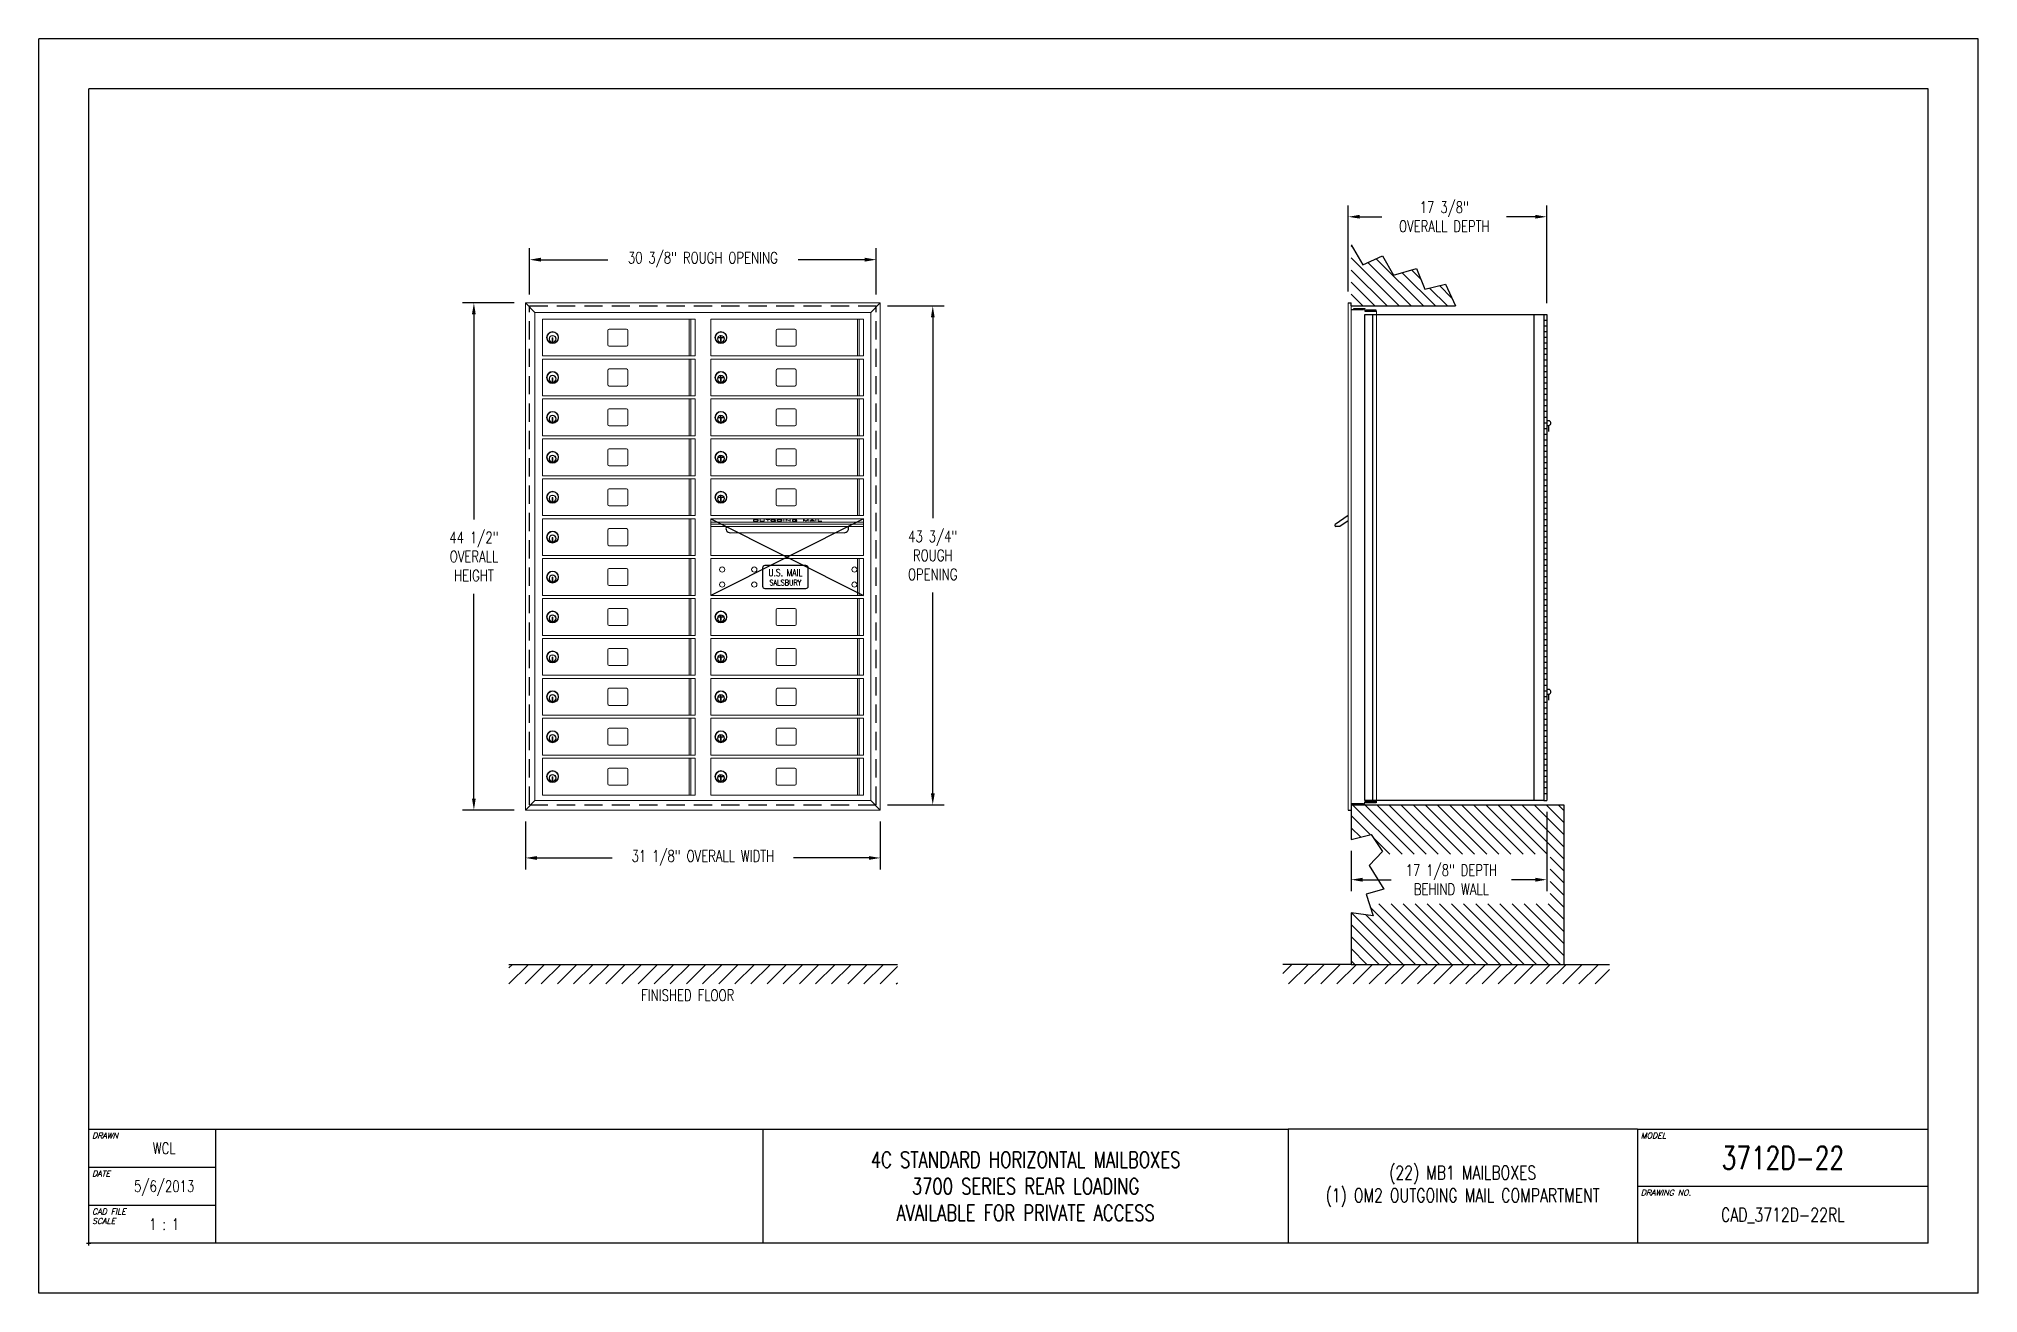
# Model space of a CAD drawing. Header units: inches. Extents: x 0 to 170, y 0 to 110.
import ezdxf
from ezdxf.enums import TextEntityAlignment as Align

# ---------------------------------------------------------------- set-up
doc = ezdxf.new("R2010")
doc.units = ezdxf.units.IN
doc.header["$MEASUREMENT"] = 0
doc.header["$PDMODE"] = 2
doc.header["$PDSIZE"] = 0.2
doc.linetypes.add('HIDDEN', pattern=[0.075, 0.05, -0.025])
doc.styles.add('Simplex Italic', font='SIMPLEX.shx', dxfattribs={"oblique": 15, "height": 3})
doc.styles.add('SQUASHED', font='simplex.shx', dxfattribs={"width": 4})
doc.styles.get("Standard").update_dxf_attribs({"font": 'simplex.shx', "width": 0.75})
doc.dimstyles.get("Standard").update_dxf_attribs({"dimtxt": 1, "dimasz": 1, "dimexe": 1, "dimexo": 1, "dimgap": 1, "dimtad": 0, "dimtih": 1, "dimtoh": 1, "dimdec": 3, "dimzin": 0, "dimdsep": 46, "dimlunit": 5, "dimtxsty": 'Standard', "dimcen": 0, "dimadec": 0, "dimazin": 0, "dimtfac": 1, "dimtdec": 3, "dimtofl": 0, "dimtmove": 0, "dimatfit": 3, "dimfxl": 1, "dimfrac": 2, "dimtolj": 1, "dimtzin": 0, "dimarcsym": 0})

# ---------------------------------------------------------------- blocks, each defined once
blk = doc.blocks.new('*D11')
at = {"color": 0, "lineweight": -2, "transparency": 16777216}
for p, q in [((132.18, 42.2), (132.18, 35.26)), ((115.04, 38.78), (115.04, 35.26)), ((116.04, 36.26), (118.53, 36.26)), ((131.18, 36.26), (129.1, 36.26))]:
    blk.add_line(p, q, dxfattribs=at)
at = {"color": 0, "lineweight": -3, "transparency": 16777216}
for points in [[(116.04, 36.43), (116.04, 36.09), (115.04, 36.26)], [(131.18, 36.43), (131.18, 36.09), (132.18, 36.26)]]:
    blk.add_solid(points, dxfattribs=at)
at = {"layer": 'Defpoints', "color": 0, "lineweight": -3, "transparency": 16777216}
for p in [(132.18, 43.2), (115.04, 39.78), (132.18, 36.26)]:
    blk.add_point(p, dxfattribs=at)
at = {"color": 0, "lineweight": -3, "transparency": 16777216, "insert": (123.82, 36.26), "char_height": 1, "attachment_point": 5}
blk.add_mtext('\\A1;17 1/8" DEPTH\\PBEHIND WALL', dxfattribs=at)
blk = doc.blocks.new('*D12')
at = {"color": 0, "lineweight": -2, "transparency": 16777216}
for p, q in [((114.78, 87.84), (114.78, 95.39)), ((132.18, 86.83), (132.18, 95.39)), ((115.78, 94.39), (117.73, 94.39)), ((131.18, 94.39), (128.66, 94.39))]:
    blk.add_line(p, q, dxfattribs=at)
at = {"color": 0, "lineweight": -3, "transparency": 16777216}
for points in [[(115.78, 94.56), (115.78, 94.23), (114.78, 94.39)], [(131.18, 94.56), (131.18, 94.23), (132.18, 94.39)]]:
    blk.add_solid(points, dxfattribs=at)
at = {"layer": 'Defpoints', "color": 0, "lineweight": -3, "transparency": 16777216}
for p in [(132.18, 94.39), (114.78, 86.84), (132.18, 85.83)]:
    blk.add_point(p, dxfattribs=at)
at = {"color": 0, "lineweight": -3, "transparency": 16777216, "insert": (123.2, 94.39), "char_height": 1, "attachment_point": 5}
blk.add_mtext('\\A1;17 3/8"\\POVERALL DEPTH', dxfattribs=at)
blk = doc.blocks.new('*D7')
at = {"color": 0, "lineweight": -2, "transparency": 16777216}
for p, q in [((74.4, 86.57), (79.36, 86.57)), ((78.36, 85.57), (78.36, 67.96)), ((78.36, 43.82), (78.36, 61.44)), ((74.4, 42.82), (79.36, 42.82))]:
    blk.add_line(p, q, dxfattribs=at)
at = {"color": 0, "lineweight": -3, "transparency": 16777216}
for points in [[(78.2, 85.57), (78.53, 85.57), (78.36, 86.57)], [(78.2, 43.82), (78.53, 43.82), (78.36, 42.82)]]:
    blk.add_solid(points, dxfattribs=at)
at = {"layer": 'Defpoints', "color": 0, "lineweight": -3, "transparency": 16777216}
for p in [(73.4, 86.57), (73.4, 42.82), (78.36, 42.82)]:
    blk.add_point(p, dxfattribs=at)
at = {"color": 0, "lineweight": -3, "transparency": 16777216, "insert": (78.36, 64.7), "char_height": 1, "attachment_point": 5}
blk.add_mtext('\\A1;43 3/4"\\PROUGH\\POPENING', dxfattribs=at)
blk = doc.blocks.new('*D8')
at = {"color": 0, "lineweight": -2, "transparency": 16777216}
for p, q in [((43.02, 87.57), (43.02, 91.63)), ((44.02, 90.63), (49.87, 90.63)), ((72.4, 90.63), (66.55, 90.63)), ((73.4, 87.57), (73.4, 91.63))]:
    blk.add_line(p, q, dxfattribs=at)
at = {"color": 0, "lineweight": -3, "transparency": 16777216}
for points in [[(44.02, 90.8), (44.02, 90.46), (43.02, 90.63)], [(72.4, 90.8), (72.4, 90.46), (73.4, 90.63)]]:
    blk.add_solid(points, dxfattribs=at)
at = {"layer": 'Defpoints', "color": 0, "lineweight": -3, "transparency": 16777216}
for p in [(73.4, 90.63), (43.02, 86.57), (73.4, 86.57)]:
    blk.add_point(p, dxfattribs=at)
at = {"color": 0, "lineweight": -3, "transparency": 16777216, "insert": (58.21, 90.63), "char_height": 1, "attachment_point": 5}
blk.add_mtext('\\A1;30 3/8" ROUGH OPENING', dxfattribs=at)
blk = doc.blocks.new('*D9')
at = {"color": 0, "lineweight": -2, "transparency": 16777216}
for p, q in [((42.66, 41.37), (42.66, 37.17)), ((73.76, 41.37), (73.76, 37.17)), ((43.66, 38.17), (50.26, 38.17)), ((72.76, 38.17), (66.16, 38.17))]:
    blk.add_line(p, q, dxfattribs=at)
at = {"color": 0, "lineweight": -3, "transparency": 16777216}
for points in [[(43.66, 38.33), (43.66, 38), (42.66, 38.17)], [(72.76, 38.33), (72.76, 38), (73.76, 38.17)]]:
    blk.add_solid(points, dxfattribs=at)
at = {"layer": 'Defpoints', "color": 0, "lineweight": -3, "transparency": 16777216}
for p in [(42.66, 42.37), (73.76, 42.37), (73.76, 38.17)]:
    blk.add_point(p, dxfattribs=at)
at = {"color": 0, "lineweight": -3, "transparency": 16777216, "insert": (58.21, 38.17), "char_height": 1, "attachment_point": 5}
blk.add_mtext('\\A1;31 1/8" OVERALL WIDTH', dxfattribs=at)
blk = doc.blocks.new('*D10')
at = {"color": 0, "lineweight": -2, "transparency": 16777216}
for p, q in [((41.66, 86.84), (37.14, 86.84)), ((38.14, 85.84), (38.14, 67.86)), ((38.14, 43.37), (38.14, 61.34)), ((41.66, 42.37), (37.14, 42.37))]:
    blk.add_line(p, q, dxfattribs=at)
at = {"color": 0, "lineweight": -3, "transparency": 16777216}
for points in [[(37.97, 85.84), (38.3, 85.84), (38.14, 86.84)], [(37.97, 43.37), (38.3, 43.37), (38.14, 42.37)]]:
    blk.add_solid(points, dxfattribs=at)
at = {"layer": 'Defpoints', "color": 0, "lineweight": -3, "transparency": 16777216}
for p in [(42.66, 86.84), (38.14, 42.37), (42.66, 42.37)]:
    blk.add_point(p, dxfattribs=at)
at = {"color": 0, "lineweight": -3, "transparency": 16777216, "insert": (38.14, 64.6), "char_height": 1, "attachment_point": 5}
blk.add_mtext('\\A1;44 1/2"\\POVERALL\\PHEIGHT', dxfattribs=at)

msp = doc.modelspace()

# ---------------------------------------------------------------- hatches: boundary and pattern name
at = {"lineweight": -3}
h = msp.add_hatch(dxfattribs=at)
h.set_pattern_fill('ANSI31', color=256, scale=6, angle=90, style=0)
h.set_pattern_definition([(135, (-1614.1793, -325.7179), (-0.5303301, -0.5303301), [])])
h.paths.add_polyline_path([(118.7516, 89.2616), (117.7898, 90.963), (116.051, 90.1863), (115.0404, 91.9246), (115.0404, 86.5737), (124.1828, 86.5737), (123.302, 88.4849), (121.4893, 88.041), (120.7494, 89.8534)])
h = msp.add_hatch(dxfattribs=at)
h.set_pattern_fill('ANSI31', color=256, scale=6, angle=90, style=0)
h.set_pattern_definition([(135, (-1614.1793, -315.2179), (-0.5303301, -0.5303301), [])])
h.paths.add_polyline_path([(115.0404, 42.8237), (115.0404, 42.3667), (115.0404, 39.7832), (116.7818, 40.2177), (117.7814, 38.739), (117.5475, 38.4891), (132.4761, 38.4891), (132.4761, 34.1512), (116.6146, 34.1512), (116.9631, 33.0885), (115.0404, 33.3452), (115.0404, 28.8337), (133.6754, 28.8337), (133.6754, 42.8237)])
h = msp.add_hatch(dxfattribs=at)
h.set_pattern_fill('ANSI31', scale=8, style=0)
h.set_pattern_definition([(45, (-1454.6711, -183.2414), (-0.7071068, 0.7071068), [])])
h.paths.add_polyline_path([(75.2567, 27.1233), (75.2567, 28.8337), (41.1971, 28.8337), (41.1971, 27.1233)])
h = msp.add_hatch(dxfattribs=at)
h.set_pattern_fill('ANSI31', scale=8, style=0)
h.set_pattern_definition([(45, (-1447.1524, -183.2414), (-0.7071068, 0.7071068), [])])
h.paths.add_polyline_path([(109.0404, 28.8337), (109.0404, 27.1233), (137.6754, 27.1233), (137.6754, 28.8337), (131.6754, 28.8337), (115.0404, 28.8337)])

# ---------------------------------------------------------------- linework, layer by layer
at = {"color": 7}
for p, q in [((0, 0), (0, 110)), ((170, 110), (0, 110)), ((170, 0), (170, 110)), ((4.375, 4.375), (4.375, 105.625)), ((165.625, 105.625), (4.375, 105.625)), ((165.625, 4.375), (165.625, 105.625)), ((15.505, 4.375), (15.505, 14.375)), ((63.5, 4.375), (63.5, 14.375)), ((4.375, 11.045), (15.505, 11.045)), ((140.125, 9.375), (165.625, 9.375)), ((4.375, 7.715), (15.505, 7.715)), ((165.625, 4.375), (4.375, 4.375)), ((170, 0), (0, 0))]:
    msp.add_line(p, q, dxfattribs=at)
at = {"color": 7, "lineweight": -3}
for p, q in [((115.0404, 91.9246), (116.051, 90.1863)), ((116.051, 90.1863), (117.7898, 90.963)), ((117.7898, 90.963), (118.7516, 89.2616)), ((118.7516, 89.2616), (120.7494, 89.8534)), ((120.7494, 89.8534), (121.4893, 88.041)), ((121.4893, 88.041), (123.302, 88.4849)), ((123.302, 88.4849), (124.1828, 86.5737)), ((114.7754, 86.8367), (115.0404, 86.8367)), ((115.0404, 86.5737), (115.0404, 86.8367)), ((115.0404, 86.5737), (124.1828, 86.5737)), ((115.0404, 86.2687), (116.1254, 86.2687)), ((116.1054, 86.3327), (115.2454, 86.3327)), ((115.2454, 86.3327), (115.2454, 86.2687)), ((116.1054, 86.2687), (116.1054, 86.3327)), ((116.1254, 86.3367), (116.1254, 86.2687)), ((116.1254, 86.3367), (116.2454, 86.3367)), ((116.2454, 86.3367), (116.2454, 86.1247)), ((116.2454, 86.1247), (117.2454, 86.1247)), ((116.2454, 86.1247), (117.2454, 86.1247)), ((116.2454, 85.8337), (131.9254, 85.8337)), ((116.2454, 43.1987), (116.2454, 85.8337)), ((116.3654, 86.1887), (116.3654, 86.1247)), ((117.2254, 86.1887), (116.3654, 86.1887)), ((116.9454, 43.1987), (116.9454, 85.8337)), ((117.2254, 86.1247), (117.2254, 86.1887)), ((131.0504, 85.8337), (131.0504, 43.1987)), ((131.9254, 85.8337), (131.9254, 43.1987)), ((131.9254, 85.8337), (131.9254, 43.1987)), ((132.1754, 85.8337), (132.1754, 43.1987)), ((115.0404, 42.9347), (116.1254, 42.9347)), ((115.0404, 42.8237), (115.0404, 39.7832)), ((115.0404, 42.8237), (133.6754, 42.8237)), ((115.2454, 42.8707), (115.2454, 42.9347)), ((116.1054, 42.8707), (115.2454, 42.8707)), ((116.1054, 42.9347), (116.1054, 42.8707)), ((116.1254, 42.8667), (116.1254, 42.9347)), ((116.1254, 42.8667), (116.2454, 42.8667)), ((116.2454, 43.1987), (117.2454, 43.1987)), ((131.9254, 43.1987), (116.2454, 43.1987)), ((116.2454, 43.0787), (117.2454, 43.0787)), ((116.2454, 42.8667), (116.2454, 43.0787)), ((116.3654, 43.0147), (116.3654, 43.0787)), ((117.2254, 43.0147), (116.3654, 43.0147)), ((117.2254, 43.0787), (117.2254, 43.0147)), ((133.6754, 42.8237), (133.6754, 28.8337)), ((114.7754, 42.3667), (115.0404, 42.3667)), ((115.0404, 33.3452), (115.0404, 28.8337)), ((41.1971, 28.8337), (75.2567, 28.8337)), ((115.0404, 28.8337), (109.0404, 28.8337)), ((115.0404, 28.8337), (133.6754, 28.8337)), ((133.6754, 28.8337), (137.6754, 28.8337))]:
    msp.add_line(p, q, dxfattribs=at)
at = {"color": 7, "linetype": 'Continuous', "lineweight": 15}
for p, q in [((42.6607, 86.8367), (43.4927, 86.0047)), ((42.6607, 86.8367), (73.7567, 86.8367)), ((42.6607, 42.3667), (42.6607, 86.8367)), ((42.6607, 86.8367), (73.7567, 86.8367)), ((73.7567, 86.8367), (72.9247, 86.0047)), ((73.7567, 86.8367), (73.7567, 42.3667)), ((114.7754, 86.8367), (114.7754, 42.3667)), ((115.0404, 86.8367), (115.0404, 42.3667)), ((43.4927, 86.0047), (72.9247, 86.0047)), ((43.4927, 43.1987), (43.4927, 86.0047)), ((44.1637, 85.4137), (44.1637, 82.1837)), ((44.1637, 85.4137), (57.5387, 85.4137)), ((57.0198, 85.4137), (57.0198, 82.1837)), ((57.1606, 85.4137), (57.1606, 82.1837)), ((57.5387, 82.1837), (57.5387, 85.4137)), ((58.9177, 85.4137), (58.9177, 82.1837)), ((58.9177, 85.4137), (72.2927, 85.4137)), ((71.7738, 85.4137), (71.7738, 82.1837)), ((71.9146, 85.4137), (71.9146, 82.1837)), ((72.2927, 82.1837), (72.2927, 85.4137)), ((72.9247, 86.0047), (72.9247, 43.1987)), ((117.2454, 86.1247), (117.2454, 43.0787)), ((45.0687, 83.7787), (45.0087, 83.7787)), ((45.0087, 83.7787), (45.0087, 83.4787)), ((45.0087, 83.4787), (45.0687, 83.4787)), ((45.0687, 83.4787), (45.0687, 83.7787)), ((49.8787, 84.4237), (49.8787, 83.1737)), ((51.5037, 84.5487), (50.0037, 84.5487)), ((51.6287, 83.1737), (51.6287, 84.4237)), ((59.8227, 83.7787), (59.7627, 83.7787)), ((59.7627, 83.7787), (59.7627, 83.4787)), ((59.7627, 83.4787), (59.8227, 83.4787)), ((59.8227, 83.4787), (59.8227, 83.7787)), ((64.6327, 84.4237), (64.6327, 83.1737)), ((66.2577, 84.5487), (64.7577, 84.5487)), ((66.3827, 83.1737), (66.3827, 84.4237)), ((44.1637, 82.1837), (57.5387, 82.1837)), ((44.1637, 81.9137), (57.5387, 81.9137)), ((44.1637, 81.9137), (44.1637, 78.6837)), ((50.0037, 83.0487), (51.5037, 83.0487)), ((57.0198, 81.9137), (57.0198, 78.6837)), ((57.1606, 81.9137), (57.1606, 78.6837)), ((57.5387, 78.6837), (57.5387, 81.9137)), ((58.9177, 82.1837), (72.2927, 82.1837)), ((58.9177, 81.9137), (72.2927, 81.9137)), ((58.9177, 81.9137), (58.9177, 78.6837)), ((64.7577, 83.0487), (66.2577, 83.0487)), ((71.7738, 81.9137), (71.7738, 78.6837)), ((71.9146, 81.9137), (71.9146, 78.6837)), ((72.2927, 78.6837), (72.2927, 81.9137)), ((45.0087, 80.2787), (45.0087, 79.9787)), ((45.0687, 80.2787), (45.0087, 80.2787)), ((45.0087, 79.9787), (45.0687, 79.9787)), ((45.0687, 79.9787), (45.0687, 80.2787)), ((49.8787, 80.9237), (49.8787, 79.6737)), ((51.5037, 81.0487), (50.0037, 81.0487)), ((51.6287, 79.6737), (51.6287, 80.9237)), ((59.7627, 80.2787), (59.7627, 79.9787)), ((59.8227, 80.2787), (59.7627, 80.2787)), ((59.7627, 79.9787), (59.8227, 79.9787)), ((59.8227, 79.9787), (59.8227, 80.2787)), ((64.6327, 80.9237), (64.6327, 79.6737)), ((66.2577, 81.0487), (64.7577, 81.0487)), ((66.3827, 79.6737), (66.3827, 80.9237)), ((44.1637, 78.6837), (57.5387, 78.6837)), ((44.1637, 78.4137), (44.1637, 75.1837)), ((44.1637, 78.4137), (57.5387, 78.4137)), ((50.0037, 79.5487), (51.5037, 79.5487)), ((57.0198, 78.4137), (57.0198, 75.1837)), ((57.1606, 78.4137), (57.1606, 75.1837)), ((57.5387, 75.1837), (57.5387, 78.4137)), ((58.9177, 78.6837), (72.2927, 78.6837)), ((58.9177, 78.4137), (58.9177, 75.1837)), ((58.9177, 78.4137), (72.2927, 78.4137)), ((64.7577, 79.5487), (66.2577, 79.5487)), ((71.7738, 78.4137), (71.7738, 75.1837)), ((71.9146, 78.4137), (71.9146, 75.1837)), ((72.2927, 75.1837), (72.2927, 78.4137)), ((45.0687, 76.7787), (45.0087, 76.7787)), ((45.0087, 76.7787), (45.0087, 76.4787)), ((45.0687, 76.4787), (45.0687, 76.7787)), ((49.8787, 77.4237), (49.8787, 76.1737)), ((51.5037, 77.5487), (50.0037, 77.5487)), ((51.6287, 76.1737), (51.6287, 77.4237)), ((59.8227, 76.7787), (59.7627, 76.7787)), ((59.7627, 76.7787), (59.7627, 76.4787)), ((59.8227, 76.4787), (59.8227, 76.7787)), ((64.6327, 77.4237), (64.6327, 76.1737)), ((66.2577, 77.5487), (64.7577, 77.5487)), ((66.3827, 76.1737), (66.3827, 77.4237)), ((44.1637, 75.1837), (57.5387, 75.1837)), ((44.1637, 74.9137), (44.1637, 71.6837)), ((44.1637, 74.9137), (57.5387, 74.9137)), ((45.0087, 76.4787), (45.0687, 76.4787)), ((50.0037, 76.0487), (51.5037, 76.0487)), ((57.0198, 74.9137), (57.0198, 71.6837)), ((57.1606, 74.9137), (57.1606, 71.6837)), ((57.5387, 71.6837), (57.5387, 74.9137)), ((58.9177, 75.1837), (72.2927, 75.1837)), ((58.9177, 74.9137), (72.2927, 74.9137)), ((58.9177, 74.9137), (58.9177, 71.6837)), ((59.7627, 76.4787), (59.8227, 76.4787)), ((64.7577, 76.0487), (66.2577, 76.0487)), ((71.7738, 74.9137), (71.7738, 71.6837)), ((71.9146, 74.9137), (71.9146, 71.6837)), ((72.2927, 71.6837), (72.2927, 74.9137)), ((45.0687, 73.2787), (45.0087, 73.2787)), ((45.0087, 73.2787), (45.0087, 72.9787)), ((45.0687, 72.9787), (45.0687, 73.2787)), ((49.8787, 73.9237), (49.8787, 72.6737)), ((51.5037, 74.0487), (50.0037, 74.0487)), ((51.6287, 72.6737), (51.6287, 73.9237)), ((59.7627, 73.2787), (59.7627, 72.9787)), ((59.8227, 73.2787), (59.7627, 73.2787)), ((59.8227, 72.9787), (59.8227, 73.2787)), ((64.6327, 73.9237), (64.6327, 72.6737)), ((66.2577, 74.0487), (64.7577, 74.0487)), ((66.3827, 72.6737), (66.3827, 73.9237)), ((44.1637, 71.6837), (57.5387, 71.6837)), ((44.1637, 71.4137), (57.5387, 71.4137)), ((44.1637, 71.4137), (44.1637, 68.1837)), ((45.0087, 72.9787), (45.0687, 72.9787)), ((50.0037, 72.5487), (51.5037, 72.5487)), ((57.0198, 71.4137), (57.0198, 68.1837)), ((57.1606, 71.4137), (57.1606, 68.1837)), ((57.5387, 68.1837), (57.5387, 71.4137)), ((58.9177, 71.6837), (72.2927, 71.6837)), ((58.9177, 71.4137), (58.9177, 68.1837)), ((58.9177, 71.4137), (72.2927, 71.4137)), ((59.7627, 72.9787), (59.8227, 72.9787)), ((64.7577, 72.5487), (66.2577, 72.5487)), ((71.7738, 71.4137), (71.7738, 68.1837)), ((71.9146, 71.4137), (71.9146, 68.1837)), ((72.2927, 68.1837), (72.2927, 71.4137)), ((45.0087, 69.7787), (45.0087, 69.4787)), ((45.0687, 69.7787), (45.0087, 69.7787)), ((45.0687, 69.4787), (45.0687, 69.7787)), ((49.8787, 70.4237), (49.8787, 69.1737)), ((51.5037, 70.5487), (50.0037, 70.5487)), ((51.6287, 69.1737), (51.6287, 70.4237)), ((59.8227, 69.7787), (59.7627, 69.7787)), ((59.7627, 69.7787), (59.7627, 69.4787)), ((59.8227, 69.4787), (59.8227, 69.7787)), ((64.6327, 70.4237), (64.6327, 69.1737)), ((66.2577, 70.5487), (64.7577, 70.5487)), ((66.3827, 69.1737), (66.3827, 70.4237)), ((44.1637, 68.1837), (57.5387, 68.1837)), ((45.0087, 69.4787), (45.0687, 69.4787)), ((50.0037, 69.0487), (51.5037, 69.0487)), ((58.9177, 68.1837), (72.2927, 68.1837)), ((59.7627, 69.4787), (59.8227, 69.4787)), ((64.7577, 69.0487), (66.2577, 69.0487)), ((44.1637, 67.9137), (57.5387, 67.9137)), ((44.1637, 67.9137), (44.1637, 64.6837)), ((49.8787, 66.9237), (49.8787, 65.6737)), ((51.5037, 67.0487), (50.0037, 67.0487)), ((51.6287, 65.6737), (51.6287, 66.9237)), ((57.0198, 67.9137), (57.0198, 64.6837)), ((57.1606, 67.9137), (57.1606, 64.6837)), ((57.5387, 64.6837), (57.5387, 67.9137)), ((58.9177, 67.9137), (58.9177, 64.6837)), ((72.2927, 64.6837), (72.2927, 67.9137)), ((44.1637, 64.6837), (57.5387, 64.6837)), ((45.0087, 66.2787), (45.0087, 65.9787)), ((45.0687, 66.2787), (45.0087, 66.2787)), ((45.0087, 65.9787), (45.0687, 65.9787)), ((45.0687, 65.9787), (45.0687, 66.2787)), ((50.0037, 65.5487), (51.5037, 65.5487)), ((44.1637, 64.4137), (44.1637, 61.1837)), ((44.1637, 64.4137), (57.5387, 64.4137)), ((49.8787, 63.4237), (49.8787, 62.1737)), ((51.5037, 63.5487), (50.0037, 63.5487)), ((51.6287, 62.1737), (51.6287, 63.4237)), ((57.0198, 64.4137), (57.0198, 61.1837)), ((57.1606, 64.4137), (57.1606, 61.1837)), ((57.5387, 61.1837), (57.5387, 64.4137)), ((58.9177, 64.4137), (58.9177, 61.1837)), ((58.9177, 64.4137), (72.2927, 64.4137)), ((71.7738, 64.4137), (71.7738, 61.1837)), ((71.9146, 64.4137), (71.9146, 61.1837)), ((72.2927, 61.1837), (72.2927, 64.4137)), ((45.0687, 62.7787), (45.0087, 62.7787)), ((45.0087, 62.7787), (45.0087, 62.4787)), ((45.0087, 62.4787), (45.0687, 62.4787)), ((45.0687, 62.4787), (45.0687, 62.7787)), ((50.0037, 62.0487), (51.5037, 62.0487)), ((44.1637, 61.1837), (57.5387, 61.1837)), ((44.1637, 60.9137), (57.5387, 60.9137)), ((44.1637, 60.9137), (44.1637, 57.6837)), ((49.8787, 59.9237), (49.8787, 58.6737)), ((51.5037, 60.0487), (50.0037, 60.0487)), ((51.6287, 58.6737), (51.6287, 59.9237)), ((57.0198, 60.9137), (57.0198, 57.6837)), ((57.1606, 60.9137), (57.1606, 57.6837)), ((57.5387, 57.6837), (57.5387, 60.9137)), ((58.9177, 61.1837), (72.2927, 61.1837)), ((58.9177, 60.9137), (72.2927, 60.9137)), ((58.9177, 60.9137), (58.9177, 57.6837)), ((64.6327, 59.9237), (64.6327, 58.6737)), ((66.2577, 60.0487), (64.7577, 60.0487)), ((66.3827, 58.6737), (66.3827, 59.9237)), ((71.7738, 60.9137), (71.7738, 57.6837)), ((71.9146, 60.9137), (71.9146, 57.6837)), ((72.2927, 57.6837), (72.2927, 60.9137)), ((45.0687, 59.2787), (45.0087, 59.2787)), ((45.0087, 59.2787), (45.0087, 58.9787)), ((45.0087, 58.9787), (45.0687, 58.9787)), ((45.0687, 58.9787), (45.0687, 59.2787)), ((50.0037, 58.5487), (51.5037, 58.5487)), ((59.7627, 59.2787), (59.7627, 58.9787)), ((59.8227, 59.2787), (59.7627, 59.2787)), ((59.7627, 58.9787), (59.8227, 58.9787)), ((59.8227, 58.9787), (59.8227, 59.2787)), ((64.7577, 58.5487), (66.2577, 58.5487)), ((44.1637, 57.6837), (57.5387, 57.6837)), ((44.1637, 57.4137), (44.1637, 54.1837)), ((44.1637, 57.4137), (57.5387, 57.4137)), ((49.8787, 56.4237), (49.8787, 55.1737)), ((51.5037, 56.5487), (50.0037, 56.5487)), ((51.6287, 55.1737), (51.6287, 56.4237)), ((57.0198, 57.4137), (57.0198, 54.1837)), ((57.1606, 57.4137), (57.1606, 54.1837)), ((57.5387, 54.1837), (57.5387, 57.4137)), ((58.9177, 57.6837), (72.2927, 57.6837)), ((58.9177, 57.4137), (72.2927, 57.4137)), ((58.9177, 57.4137), (58.9177, 54.1837)), ((64.6327, 56.4237), (64.6327, 55.1737)), ((66.2577, 56.5487), (64.7577, 56.5487)), ((66.3827, 55.1737), (66.3827, 56.4237)), ((71.7738, 57.4137), (71.7738, 54.1837)), ((71.9146, 57.4137), (71.9146, 54.1837)), ((72.2927, 54.1837), (72.2927, 57.4137)), ((45.0687, 55.7787), (45.0087, 55.7787)), ((45.0087, 55.7787), (45.0087, 55.4787)), ((45.0087, 55.4787), (45.0687, 55.4787)), ((45.0687, 55.4787), (45.0687, 55.7787)), ((50.0037, 55.0487), (51.5037, 55.0487)), ((59.7627, 55.7787), (59.7627, 55.4787)), ((59.8227, 55.7787), (59.7627, 55.7787)), ((59.7627, 55.4787), (59.8227, 55.4787)), ((59.8227, 55.4787), (59.8227, 55.7787)), ((64.7577, 55.0487), (66.2577, 55.0487)), ((44.1637, 54.1837), (57.5387, 54.1837)), ((44.1637, 53.9137), (44.1637, 50.6837)), ((44.1637, 53.9137), (57.5387, 53.9137)), ((49.8787, 52.9237), (49.8787, 51.6737)), ((51.5037, 53.0487), (50.0037, 53.0487)), ((51.6287, 51.6737), (51.6287, 52.9237)), ((57.0198, 53.9137), (57.0198, 50.6837)), ((57.1606, 53.9137), (57.1606, 50.6837)), ((57.5387, 50.6837), (57.5387, 53.9137)), ((58.9177, 54.1837), (72.2927, 54.1837)), ((58.9177, 53.9137), (72.2927, 53.9137)), ((58.9177, 53.9137), (58.9177, 50.6837)), ((64.6327, 52.9237), (64.6327, 51.6737)), ((66.2577, 53.0487), (64.7577, 53.0487)), ((66.3827, 51.6737), (66.3827, 52.9237)), ((71.7738, 53.9137), (71.7738, 50.6837)), ((71.9146, 53.9137), (71.9146, 50.6837)), ((72.2927, 50.6837), (72.2927, 53.9137)), ((45.0687, 52.2787), (45.0087, 52.2787)), ((45.0087, 52.2787), (45.0087, 51.9787)), ((45.0087, 51.9787), (45.0687, 51.9787)), ((45.0687, 51.9787), (45.0687, 52.2787)), ((50.0037, 51.5487), (51.5037, 51.5487)), ((59.7627, 52.2787), (59.7627, 51.9787)), ((59.8227, 52.2787), (59.7627, 52.2787)), ((59.7627, 51.9787), (59.8227, 51.9787)), ((59.8227, 51.9787), (59.8227, 52.2787)), ((64.7577, 51.5487), (66.2577, 51.5487)), ((44.1637, 50.6837), (57.5387, 50.6837)), ((44.1637, 50.4137), (44.1637, 47.1837)), ((44.1637, 50.4137), (57.5387, 50.4137)), ((49.8787, 49.4237), (49.8787, 48.1737)), ((51.5037, 49.5487), (50.0037, 49.5487)), ((51.6287, 48.1737), (51.6287, 49.4237)), ((57.0198, 50.4137), (57.0198, 47.1837)), ((57.1606, 50.4137), (57.1606, 47.1837)), ((57.5387, 47.1837), (57.5387, 50.4137)), ((58.9177, 50.6837), (72.2927, 50.6837)), ((58.9177, 50.4137), (72.2927, 50.4137)), ((58.9177, 50.4137), (58.9177, 47.1837)), ((64.6327, 49.4237), (64.6327, 48.1737)), ((66.2577, 49.5487), (64.7577, 49.5487)), ((66.3827, 48.1737), (66.3827, 49.4237)), ((71.7738, 50.4137), (71.7738, 47.1837)), ((71.9146, 50.4137), (71.9146, 47.1837)), ((72.2927, 47.1837), (72.2927, 50.4137)), ((45.0687, 48.7787), (45.0087, 48.7787)), ((45.0087, 48.7787), (45.0087, 48.4787)), ((45.0087, 48.4787), (45.0687, 48.4787)), ((45.0687, 48.4787), (45.0687, 48.7787)), ((50.0037, 48.0487), (51.5037, 48.0487)), ((59.7627, 48.7787), (59.7627, 48.4787)), ((59.8227, 48.7787), (59.7627, 48.7787)), ((59.7627, 48.4787), (59.8227, 48.4787)), ((59.8227, 48.4787), (59.8227, 48.7787)), ((64.7577, 48.0487), (66.2577, 48.0487)), ((44.1637, 47.1837), (57.5387, 47.1837)), ((44.1637, 46.9137), (44.1637, 43.6837)), ((44.1637, 46.9137), (57.5387, 46.9137)), ((49.8787, 45.9237), (49.8787, 44.6737)), ((51.5037, 46.0487), (50.0037, 46.0487)), ((51.6287, 44.6737), (51.6287, 45.9237)), ((57.0198, 46.9137), (57.0198, 43.6837)), ((57.1606, 46.9137), (57.1606, 43.6837)), ((57.5387, 43.6837), (57.5387, 46.9137)), ((58.9177, 47.1837), (72.2927, 47.1837)), ((58.9177, 46.9137), (72.2927, 46.9137)), ((58.9177, 46.9137), (58.9177, 43.6837)), ((64.6327, 45.9237), (64.6327, 44.6737)), ((66.2577, 46.0487), (64.7577, 46.0487)), ((66.3827, 44.6737), (66.3827, 45.9237)), ((71.7738, 46.9137), (71.7738, 43.6837)), ((71.9146, 46.9137), (71.9146, 43.6837)), ((72.2927, 43.6837), (72.2927, 46.9137)), ((45.0687, 45.2787), (45.0087, 45.2787)), ((45.0087, 45.2787), (45.0087, 44.9787)), ((45.0087, 44.9787), (45.0687, 44.9787)), ((45.0687, 44.9787), (45.0687, 45.2787)), ((50.0037, 44.5487), (51.5037, 44.5487)), ((59.7627, 45.2787), (59.7627, 44.9787)), ((59.8227, 45.2787), (59.7627, 45.2787)), ((59.7627, 44.9787), (59.8227, 44.9787)), ((59.8227, 44.9787), (59.8227, 45.2787)), ((64.7577, 44.5487), (66.2577, 44.5487)), ((42.6607, 42.3667), (43.4927, 43.1987)), ((72.9247, 43.1987), (43.4927, 43.1987)), ((44.1637, 43.6837), (57.5387, 43.6837)), ((58.9177, 43.6837), (72.2927, 43.6837)), ((73.7567, 42.3667), (72.9247, 43.1987)), ((73.7567, 42.3667), (42.6607, 42.3667))]:
    msp.add_line(p, q, dxfattribs=at)
at = {"color": 7, "linetype": 'HIDDEN', "lineweight": -3, "ltscale": 32}
for p, q in [((43.0212, 42.8237), (43.0212, 86.5737)), ((43.0212, 86.5737), (73.3962, 86.5737)), ((73.3962, 42.8237), (73.3962, 86.5737)), ((43.0212, 42.8237), (73.3962, 42.8237))]:
    msp.add_line(p, q, dxfattribs=at)
at = {"lineweight": -3}
for p, q in [((131.9254, 85.8337), (132.1754, 85.8337)), ((131.9254, 85.3337), (132.1754, 85.3337)), ((131.9254, 84.8337), (132.1754, 84.8337)), ((131.9254, 84.3337), (132.1754, 84.3337)), ((131.9254, 83.8337), (132.1754, 83.8337)), ((131.9254, 83.3337), (132.1754, 83.3337)), ((131.9254, 82.8337), (132.1754, 82.8337)), ((131.9254, 82.3337), (132.1754, 82.3337)), ((131.9254, 81.8337), (132.1754, 81.8337)), ((131.9254, 81.3337), (132.1754, 81.3337)), ((131.9254, 80.8337), (132.1754, 80.8337)), ((131.9254, 80.3337), (132.1754, 80.3337)), ((131.9254, 79.8337), (132.1754, 79.8337)), ((131.9254, 79.3337), (132.1754, 79.3337)), ((131.9254, 78.8337), (132.1754, 78.8337)), ((131.9254, 78.3337), (132.1754, 78.3337)), ((131.9254, 77.8337), (132.1754, 77.8337)), ((131.9254, 77.3337), (132.1754, 77.3337)), ((131.9254, 76.8337), (132.1754, 76.8337)), ((131.9254, 76.3337), (132.1754, 76.3337)), ((131.9254, 75.8337), (132.1754, 75.8337)), ((131.9254, 75.3337), (132.1754, 75.3337)), ((131.9254, 74.8337), (132.1754, 74.8337)), ((132.3354, 76.0912), (132.3354, 75.5612)), ((131.9254, 74.3337), (132.1754, 74.3337)), ((131.9254, 73.8337), (132.1754, 73.8337)), ((131.9254, 73.3337), (132.1754, 73.3337)), ((131.9254, 72.8337), (132.1754, 72.8337)), ((131.9254, 72.3337), (132.1754, 72.3337)), ((131.9254, 71.8337), (132.1754, 71.8337)), ((131.9254, 71.3337), (132.1754, 71.3337)), ((131.9254, 70.8337), (132.1754, 70.8337)), ((131.9254, 70.3337), (132.1754, 70.3337)), ((131.9254, 69.8337), (132.1754, 69.8337)), ((114.7754, 68.1837), (113.6275, 67.4083)), ((131.9254, 69.3337), (132.1754, 69.3337)), ((131.9254, 68.8337), (132.1754, 68.8337)), ((131.9254, 68.3337), (132.1754, 68.3337)), ((72.2927, 67.9137), (58.9177, 61.1837)), ((58.9177, 67.9137), (72.2927, 61.1837)), ((114.0538, 67.2437), (113.6779, 67.2437)), ((114.7754, 67.7312), (114.0538, 67.2437)), ((131.9254, 67.8337), (132.1754, 67.8337)), ((131.9254, 67.3337), (132.1754, 67.3337)), ((131.9254, 66.8337), (132.1754, 66.8337)), ((131.9254, 66.3337), (132.1754, 66.3337)), ((131.9254, 65.8337), (132.1754, 65.8337)), ((131.9254, 65.3337), (132.1754, 65.3337)), ((131.9254, 64.8337), (132.1754, 64.8337)), ((63.4457, 63.5987), (63.4457, 61.9987)), ((67.2457, 63.7987), (63.6457, 63.7987)), ((67.4457, 61.9987), (67.4457, 63.5987)), ((131.9254, 64.3337), (132.1754, 64.3337)), ((131.9254, 63.8337), (132.1754, 63.8337)), ((131.9254, 63.3337), (132.1754, 63.3337)), ((63.6457, 61.7987), (67.2457, 61.7987)), ((131.9254, 62.8337), (132.1754, 62.8337)), ((131.9254, 62.3337), (132.1754, 62.3337)), ((131.9254, 61.8337), (132.1754, 61.8337)), ((131.9254, 61.3337), (132.1754, 61.3337)), ((131.9254, 60.8337), (132.1754, 60.8337)), ((131.9254, 60.3337), (132.1754, 60.3337)), ((131.9254, 59.8337), (132.1754, 59.8337)), ((131.9254, 59.3337), (132.1754, 59.3337)), ((131.9254, 58.8337), (132.1754, 58.8337)), ((131.9254, 58.3337), (132.1754, 58.3337)), ((131.9254, 57.8337), (132.1754, 57.8337)), ((131.9254, 57.3337), (132.1754, 57.3337)), ((131.9254, 56.8337), (132.1754, 56.8337)), ((131.9254, 56.3337), (132.1754, 56.3337)), ((131.9254, 55.8337), (132.1754, 55.8337)), ((131.9254, 55.3337), (132.1754, 55.3337)), ((131.9254, 54.8337), (132.1754, 54.8337)), ((131.9254, 54.3337), (132.1754, 54.3337)), ((131.9254, 53.8337), (132.1754, 53.8337)), ((131.9254, 53.3337), (132.1754, 53.3337)), ((131.9254, 52.8337), (132.1754, 52.8337)), ((131.9254, 52.3337), (132.1754, 52.3337)), ((131.9254, 51.8337), (132.1754, 51.8337)), ((131.9254, 51.3337), (132.1754, 51.3337)), ((132.3354, 52.5212), (132.3354, 51.9912)), ((131.9254, 50.8337), (132.1754, 50.8337)), ((131.9254, 50.3337), (132.1754, 50.3337)), ((131.9254, 49.8337), (132.1754, 49.8337)), ((131.9254, 49.3337), (132.1754, 49.3337)), ((131.9254, 48.8337), (132.1754, 48.8337)), ((131.9254, 48.3337), (132.1754, 48.3337)), ((131.9254, 47.8337), (132.1754, 47.8337)), ((131.9254, 47.3337), (132.1754, 47.3337)), ((131.9254, 46.8337), (132.1754, 46.8337)), ((131.9254, 46.3337), (132.1754, 46.3337)), ((131.9254, 45.8337), (132.1754, 45.8337)), ((131.9254, 45.3337), (132.1754, 45.3337)), ((131.9254, 44.8337), (132.1754, 44.8337)), ((131.9254, 44.3337), (132.1754, 44.3337)), ((131.9254, 43.8337), (132.1754, 43.8337)), ((131.9254, 43.1987), (132.1754, 43.1987)), ((115.0404, 39.7832), (116.7818, 40.2177)), ((116.7818, 40.2177), (117.7814, 38.739)), ((117.7814, 38.739), (116.6219, 37.5001)), ((116.6219, 37.5001), (117.9013, 35.422)), ((117.9013, 35.422), (116.342, 34.9824)), ((116.342, 34.9824), (116.9631, 33.0885)), ((116.9631, 33.0885), (115.0404, 33.3452)), ((4.375, 14.375), (15.505, 14.375)), ((15.505, 14.375), (63.5, 14.375)), ((63.5, 14.375), (109.5, 14.375)), ((140.125, 14.375), (109.5, 14.375)), ((109.5, 14.375), (109.5, 4.375)), ((140.125, 14.375), (165.625, 14.375)), ((140.125, 14.375), (140.125, 4.375))]:
    msp.add_line(p, q, dxfattribs=at)
at = {"linetype": 'Continuous', "lineweight": 15}
for p, q in [((58.9177, 67.9137), (72.2927, 67.9137)), ((58.9177, 67.6137), (72.2928, 67.6137)), ((58.9177, 67.4237), (72.2928, 67.4237)), ((58.9177, 67.2437), (72.2928, 67.2437)), ((60.6203, 66.6837), (70.5903, 66.6837)), ((58.9177, 64.6837), (72.2927, 64.6837))]:
    msp.add_line(p, q, dxfattribs=at)
at = {"color": 7, "linetype": 'Continuous', "lineweight": 15, "extrusion": (1.83338e-14, 6.74315e-15, -1)}
for centre, radius in [((-45.0387, 83.7987), 0.525), ((-45.0387, 83.7987), 0.485), ((-45.0387, 83.6787), 0.3), ((-45.0387, 80.2987), 0.525), ((-45.0387, 80.2987), 0.485), ((-45.0387, 80.1787), 0.3), ((-45.0387, 76.7987), 0.525), ((-45.0387, 76.7987), 0.485), ((-45.0387, 76.6787), 0.3), ((-45.0387, 73.2987), 0.525), ((-45.0387, 73.2987), 0.485), ((-45.0387, 73.1787), 0.3), ((-45.0387, 69.7987), 0.525), ((-45.0387, 69.7987), 0.485), ((-45.0387, 69.6787), 0.3), ((-45.0387, 66.2987), 0.525), ((-45.0387, 66.2987), 0.485), ((-45.0387, 66.1787), 0.3), ((-45.0387, 62.7987), 0.525), ((-45.0387, 62.7987), 0.485), ((-45.0387, 62.6787), 0.3), ((-45.0387, 59.2987), 0.525), ((-45.0387, 59.2987), 0.485), ((-45.0387, 59.1787), 0.3), ((-45.0387, 55.7987), 0.525), ((-45.0387, 55.7987), 0.485), ((-45.0387, 55.6787), 0.3), ((-45.0387, 52.2987), 0.525), ((-45.0387, 52.2987), 0.485), ((-45.0387, 52.1787), 0.3), ((-45.0387, 48.7987), 0.525), ((-45.0387, 48.7987), 0.485), ((-45.0387, 48.6787), 0.3), ((-45.0387, 45.2987), 0.525), ((-45.0387, 45.2987), 0.485), ((-45.0387, 45.1787), 0.3)]:
    msp.add_circle(centre, radius, dxfattribs=at)
at = {"color": 7, "linetype": 'Continuous', "lineweight": 15}
for centre, radius in [((45.0387, 83.6787), 0.31), ((45.0387, 83.6787), 0.285), ((59.7927, 83.6787), 0.31), ((59.7927, 83.6787), 0.285), ((45.0387, 80.1787), 0.31), ((45.0387, 80.1787), 0.285), ((59.7927, 80.1787), 0.31), ((59.7927, 80.1787), 0.285), ((45.0387, 76.6787), 0.31), ((45.0387, 76.6787), 0.285), ((59.7927, 76.6787), 0.31), ((59.7927, 76.6787), 0.285), ((45.0387, 73.1787), 0.31), ((45.0387, 73.1787), 0.285), ((59.7927, 73.1787), 0.31), ((59.7927, 73.1787), 0.285), ((45.0387, 69.6787), 0.31), ((45.0387, 69.6787), 0.285), ((59.7927, 69.6787), 0.31), ((59.7927, 69.6787), 0.285), ((45.0387, 66.1787), 0.31), ((45.0387, 66.1787), 0.285), ((45.0387, 62.6787), 0.31), ((45.0387, 62.6787), 0.285), ((45.0387, 59.1787), 0.31), ((45.0387, 59.1787), 0.285), ((59.7927, 59.1787), 0.31), ((59.7927, 59.1787), 0.285), ((45.0387, 55.6787), 0.31), ((45.0387, 55.6787), 0.285), ((59.7927, 55.6787), 0.31), ((59.7927, 55.6787), 0.285), ((45.0387, 52.1787), 0.31), ((45.0387, 52.1787), 0.285), ((59.7927, 52.1787), 0.31), ((59.7927, 52.1787), 0.285), ((45.0387, 48.6787), 0.31), ((45.0387, 48.6787), 0.285), ((59.7927, 48.6787), 0.31), ((59.7927, 48.6787), 0.285), ((45.0387, 45.1787), 0.31), ((45.0387, 45.1787), 0.285), ((59.7927, 45.1787), 0.31), ((59.7927, 45.1787), 0.285)]:
    msp.add_circle(centre, radius, dxfattribs=at)
at = {"color": 7, "linetype": 'Continuous', "lineweight": 15, "extrusion": (5.68252e-15, 4.67765e-15, -1)}
for centre, radius in [((-59.7927, 83.7987), 0.525), ((-59.7927, 83.7987), 0.485), ((-59.7927, 83.6787), 0.3), ((-59.7927, 80.2987), 0.525), ((-59.7927, 80.2987), 0.485), ((-59.7927, 80.1787), 0.3), ((-59.7927, 76.7987), 0.525), ((-59.7927, 76.7987), 0.485), ((-59.7927, 76.6787), 0.3), ((-59.7927, 73.2987), 0.525), ((-59.7927, 73.2987), 0.485), ((-59.7927, 73.1787), 0.3), ((-59.7927, 69.7987), 0.525), ((-59.7927, 69.7987), 0.485), ((-59.7927, 69.6787), 0.3), ((-59.7927, 59.2987), 0.525), ((-59.7927, 59.2987), 0.485), ((-59.7927, 59.1787), 0.3), ((-59.7927, 55.7987), 0.525), ((-59.7927, 55.7987), 0.485), ((-59.7927, 55.6787), 0.3), ((-59.7927, 52.2987), 0.525), ((-59.7927, 52.2987), 0.485), ((-59.7927, 52.1787), 0.3), ((-59.7927, 48.7987), 0.525), ((-59.7927, 48.7987), 0.485), ((-59.7927, 48.6787), 0.3), ((-59.7927, 45.2987), 0.525), ((-59.7927, 45.2987), 0.485), ((-59.7927, 45.1787), 0.3)]:
    msp.add_circle(centre, radius, dxfattribs=at)
at = {"color": 7, "linetype": 'Continuous', "lineweight": 15, "extrusion": (1.09534e-15, 5.8752e-15, -1)}
for centre in [(-59.9027, 63.4547), (-62.7157, 63.4547), (-59.9027, 62.1427), (-62.7157, 62.1427)]:
    msp.add_circle(centre, 0.23, dxfattribs=at)
at = {"color": 7, "linetype": 'Continuous', "lineweight": 15, "extrusion": (9.67756e-16, 5.8504e-15, -1)}
for centre in [(-71.4977, 63.4547), (-71.4977, 62.1427)]:
    msp.add_circle(centre, 0.23, dxfattribs=at)
at = {"color": 7, "linetype": 'Continuous', "lineweight": 15}
for centre, start, end in [((50.0037, 84.4237), 90, 180), ((51.5037, 84.4237), 0, 90), ((64.7577, 84.4237), 90, 180), ((66.2577, 84.4237), 0, 90), ((50.0037, 83.1737), 180, 270), ((51.5037, 83.1737), 270, 360), ((64.7577, 83.1737), 180, 270), ((66.2577, 83.1737), 270, 360), ((50.0037, 80.9237), 90, 180), ((51.5037, 80.9237), 0, 90), ((64.7577, 80.9237), 90, 180), ((66.2577, 80.9237), 0, 90), ((50.0037, 79.6737), 180, 270), ((51.5037, 79.6737), 270, 360), ((64.7577, 79.6737), 180, 270), ((66.2577, 79.6737), 270, 360), ((50.0037, 77.4237), 90, 180), ((51.5037, 77.4237), 0, 90), ((64.7577, 77.4237), 90, 180), ((66.2577, 77.4237), 0, 90), ((50.0037, 76.1737), 180, 270), ((51.5037, 76.1737), 270, 360), ((64.7577, 76.1737), 180, 270), ((66.2577, 76.1737), 270, 360), ((50.0037, 73.9237), 90, 180), ((51.5037, 73.9237), 0, 90), ((64.7577, 73.9237), 90, 180), ((66.2577, 73.9237), 0, 90), ((50.0037, 72.6737), 180, 270), ((51.5037, 72.6737), 270, 360), ((64.7577, 72.6737), 180, 270), ((66.2577, 72.6737), 270, 360), ((50.0037, 70.4237), 90, 180), ((51.5037, 70.4237), 0, 90), ((64.7577, 70.4237), 90, 180), ((66.2577, 70.4237), 0, 90), ((50.0037, 69.1737), 180, 270), ((51.5037, 69.1737), 270, 360), ((64.7577, 69.1737), 180, 270), ((66.2577, 69.1737), 270, 360), ((50.0037, 66.9237), 90, 180), ((51.5037, 66.9237), 0, 90), ((50.0037, 65.6737), 180, 270), ((51.5037, 65.6737), 270, 360), ((50.0037, 63.4237), 90, 180), ((51.5037, 63.4237), 0, 90), ((50.0037, 62.1737), 180, 270), ((51.5037, 62.1737), 270, 360), ((50.0037, 59.9237), 90, 180), ((51.5037, 59.9237), 0, 90), ((64.7577, 59.9237), 90, 180), ((66.2577, 59.9237), 0, 90), ((50.0037, 58.6737), 180, 270), ((51.5037, 58.6737), 270, 360), ((64.7577, 58.6737), 180, 270), ((66.2577, 58.6737), 270, 360), ((50.0037, 56.4237), 90, 180), ((51.5037, 56.4237), 0, 90), ((64.7577, 56.4237), 90, 180), ((66.2577, 56.4237), 0, 90), ((50.0037, 55.1737), 180, 270), ((51.5037, 55.1737), 270, 360), ((64.7577, 55.1737), 180, 270), ((66.2577, 55.1737), 270, 360), ((50.0037, 52.9237), 90, 180), ((51.5037, 52.9237), 0, 90), ((64.7577, 52.9237), 90, 180), ((66.2577, 52.9237), 0, 90), ((50.0037, 51.6737), 180, 270), ((51.5037, 51.6737), 270, 360), ((64.7577, 51.6737), 180, 270), ((66.2577, 51.6737), 270, 360), ((50.0037, 49.4237), 90, 180), ((51.5037, 49.4237), 0, 90), ((64.7577, 49.4237), 90, 180), ((66.2577, 49.4237), 0, 90), ((50.0037, 48.1737), 180, 270), ((51.5037, 48.1737), 270, 360), ((64.7577, 48.1737), 180, 270), ((66.2577, 48.1737), 270, 360), ((50.0037, 45.9237), 90, 180), ((51.5037, 45.9237), 0, 90), ((64.7577, 45.9237), 90, 180), ((66.2577, 45.9237), 0, 90), ((50.0037, 44.6737), 180, 270), ((51.5037, 44.6737), 270, 360), ((64.7577, 44.6737), 180, 270), ((66.2577, 44.6737), 270, 360)]:
    msp.add_arc(centre, 0.125, start, end, dxfattribs=at)
at = {"lineweight": -3}
for centre, radius, start, end in [((132.3354, 76.3012), 0.21, 220.367594, 139.632406), ((60.6203, 67.0737), 0.39, 154.157587, 270), ((70.5903, 67.0737), 0.39, 270, 25.842413), ((113.6779, 67.3337), 0.09, 124.040027, 270), ((63.6457, 63.5987), 0.2, 90, 180), ((67.2457, 63.5987), 0.2, 0, 90), ((63.6457, 61.9987), 0.2, 180, 270), ((67.2457, 61.9987), 0.2, 270, 0), ((132.3354, 52.7312), 0.21, 220.367594, 139.632406)]:
    msp.add_arc(centre, radius, start, end, dxfattribs=at)
at = {"color": 7, "lineweight": -3}
for p in [(59.7927, 83.7987), (59.7927, 80.2987), (59.7927, 76.7987), (59.7927, 73.2987), (59.7927, 69.7987), (59.7927, 59.2987), (59.7927, 55.7987), (59.7927, 52.2987), (59.7927, 48.7987), (59.7927, 45.2987)]:
    msp.add_point(p, dxfattribs=at)
at = {"lineweight": -3}
msp.add_point((4.375, 4.375), dxfattribs=at)

# ---------------------------------------------------------------- texts
at = {"color": 7, "style": 'Simplex Italic', "oblique": 15}
for s, p in [('DRAWN', (4.675, 14.075)), ('MODEL', (140.425, 14.075)), ('DATE', (4.675, 10.745)), ('DRAWING NO.', (140.425, 9.065))]:
    msp.add_text(s, height=0.5, dxfattribs=at).set_placement(p, align=Align.TOP_LEFT)
at = {"color": 7, "width": 0.75}
for s, height, p in [('WCL', 1, (10.9912, 12.71)), ('5/6/2013', 1, (10.9912, 9.385)), ('CAD_3712D-22RL', 1.2, (152.875, 6.875)), ('1 : 1', 1, (10.9912, 6.05))]:
    msp.add_text(s, height=height, dxfattribs=at).set_placement(p, align=Align.MIDDLE_CENTER)
at = {"lineweight": -3, "insert": (65.6053, 67.7637), "char_height": 0.15, "width": 8, "attachment_point": 5, "style": 'SQUASHED'}
msp.add_mtext('OUTGOING MAIL', dxfattribs=at)
at = {"lineweight": -3, "attachment_point": 5}
for s, insert, char_height, width in [('U.S. MAIL', (65.4457, 63.1828), 0.64, 5.611748), ('SALSBURY', (65.4457, 62.3136), 0.5, 5.611748), ('4C STANDARD HORIZONTAL MAILBOXES\\P3700 SERIES REAR LOADING\\PAVAILABLE FOR PRIVATE ACCESS                                                    ', (86.5, 9.375), 1.4, 55.324242), ('(22) MB1 MAILBOXES\\P(1) OM2 OUTGOING MAIL COMPARTMENT', (124.8125, 9.375), 1.2, 32.585839)]:
    msp.add_mtext(s, dxfattribs=dict(at, insert=insert, char_height=char_height, width=width))
at = {"color": 7, "lineweight": -3}
for s, insert, char_height, width, attachment_point in [('FINISHED FLOOR', (52.7981, 26.6275), 1, 19.392164, 1), ('3712D-22', (152.875, 12.875), 2, 15.53206, 2)]:
    msp.add_mtext(s, dxfattribs=dict(at, insert=insert, char_height=char_height, width=width, attachment_point=attachment_point))
at = {"color": 7, "lineweight": -3, "insert": (4.675, 7.415), "char_height": 0.5, "width": 6.133886, "attachment_point": 1, "style": 'Simplex Italic'}
msp.add_mtext('CAD FILE\\PSCALE', dxfattribs=at)

# ---------------------------------------------------------------- dimensions: what is measured, and where the dimension line sits
at = {"lineweight": -3}
dim = msp.add_linear_dim(base=(132.1754, 94.3935), p1=(114.7754, 86.8367), p2=(132.1754, 85.8337), text='<>\\POVERALL DEPTH', dimstyle='Standard', override={"dimpost": '"'}, dxfattribs=at)
dim.commit()
dim.dimension.update_dxf_attribs({"geometry": '*D12', "text_midpoint": (123.1992, 94.3935), "dimtype": 160})
at = {"color": 7, "lineweight": -3}
for base, p1, p2, text, picture, middle in [((73.3962, 90.629), (43.0212, 86.5737), (73.3962, 86.5737), '<> ROUGH OPENING', '*D8', (58.2087, 90.629)), ((73.7567, 38.1681), (42.6607, 42.3667), (73.7567, 42.3667), '<> OVERALL WIDTH', '*D9', (58.2087, 38.1681))]:
    dim = msp.add_linear_dim(base=base, p1=p1, p2=p2, text=text, dimstyle='Standard', override={"dimpost": '"'}, dxfattribs=at)
    dim.commit()
    dim.dimension.update_dxf_attribs({"geometry": picture, "text_midpoint": middle})
for base, p1, p2, text, picture, middle in [((38.1376, 42.3667), (42.6607, 86.8367), (42.6607, 42.3667), '<>\\POVERALL\\PHEIGHT', '*D10', (38.1376, 64.6017)), ((78.3649, 42.8237), (73.3962, 86.5737), (73.3962, 42.8237), '<>\\PROUGH\\POPENING', '*D7', (78.3649, 64.6987))]:
    dim = msp.add_linear_dim(base=base, p1=p1, p2=p2, angle=90, text=text, dimstyle='Standard', override={"dimpost": '"'}, dxfattribs=at)
    dim.commit()
    dim.dimension.update_dxf_attribs({"geometry": picture, "text_midpoint": middle})
dim = msp.add_linear_dim(base=(132.1754, 36.2612), p1=(115.0404, 39.7832), p2=(132.1754, 43.1987), text='<> DEPTH\\PBEHIND WALL', dimstyle='Standard', override={"dimpost": '"'}, dxfattribs=at)
dim.commit()
dim.dimension.update_dxf_attribs({"geometry": '*D11', "text_midpoint": (123.8186, 36.2612), "dimtype": 160})

doc.saveas('drawing.dxf')
